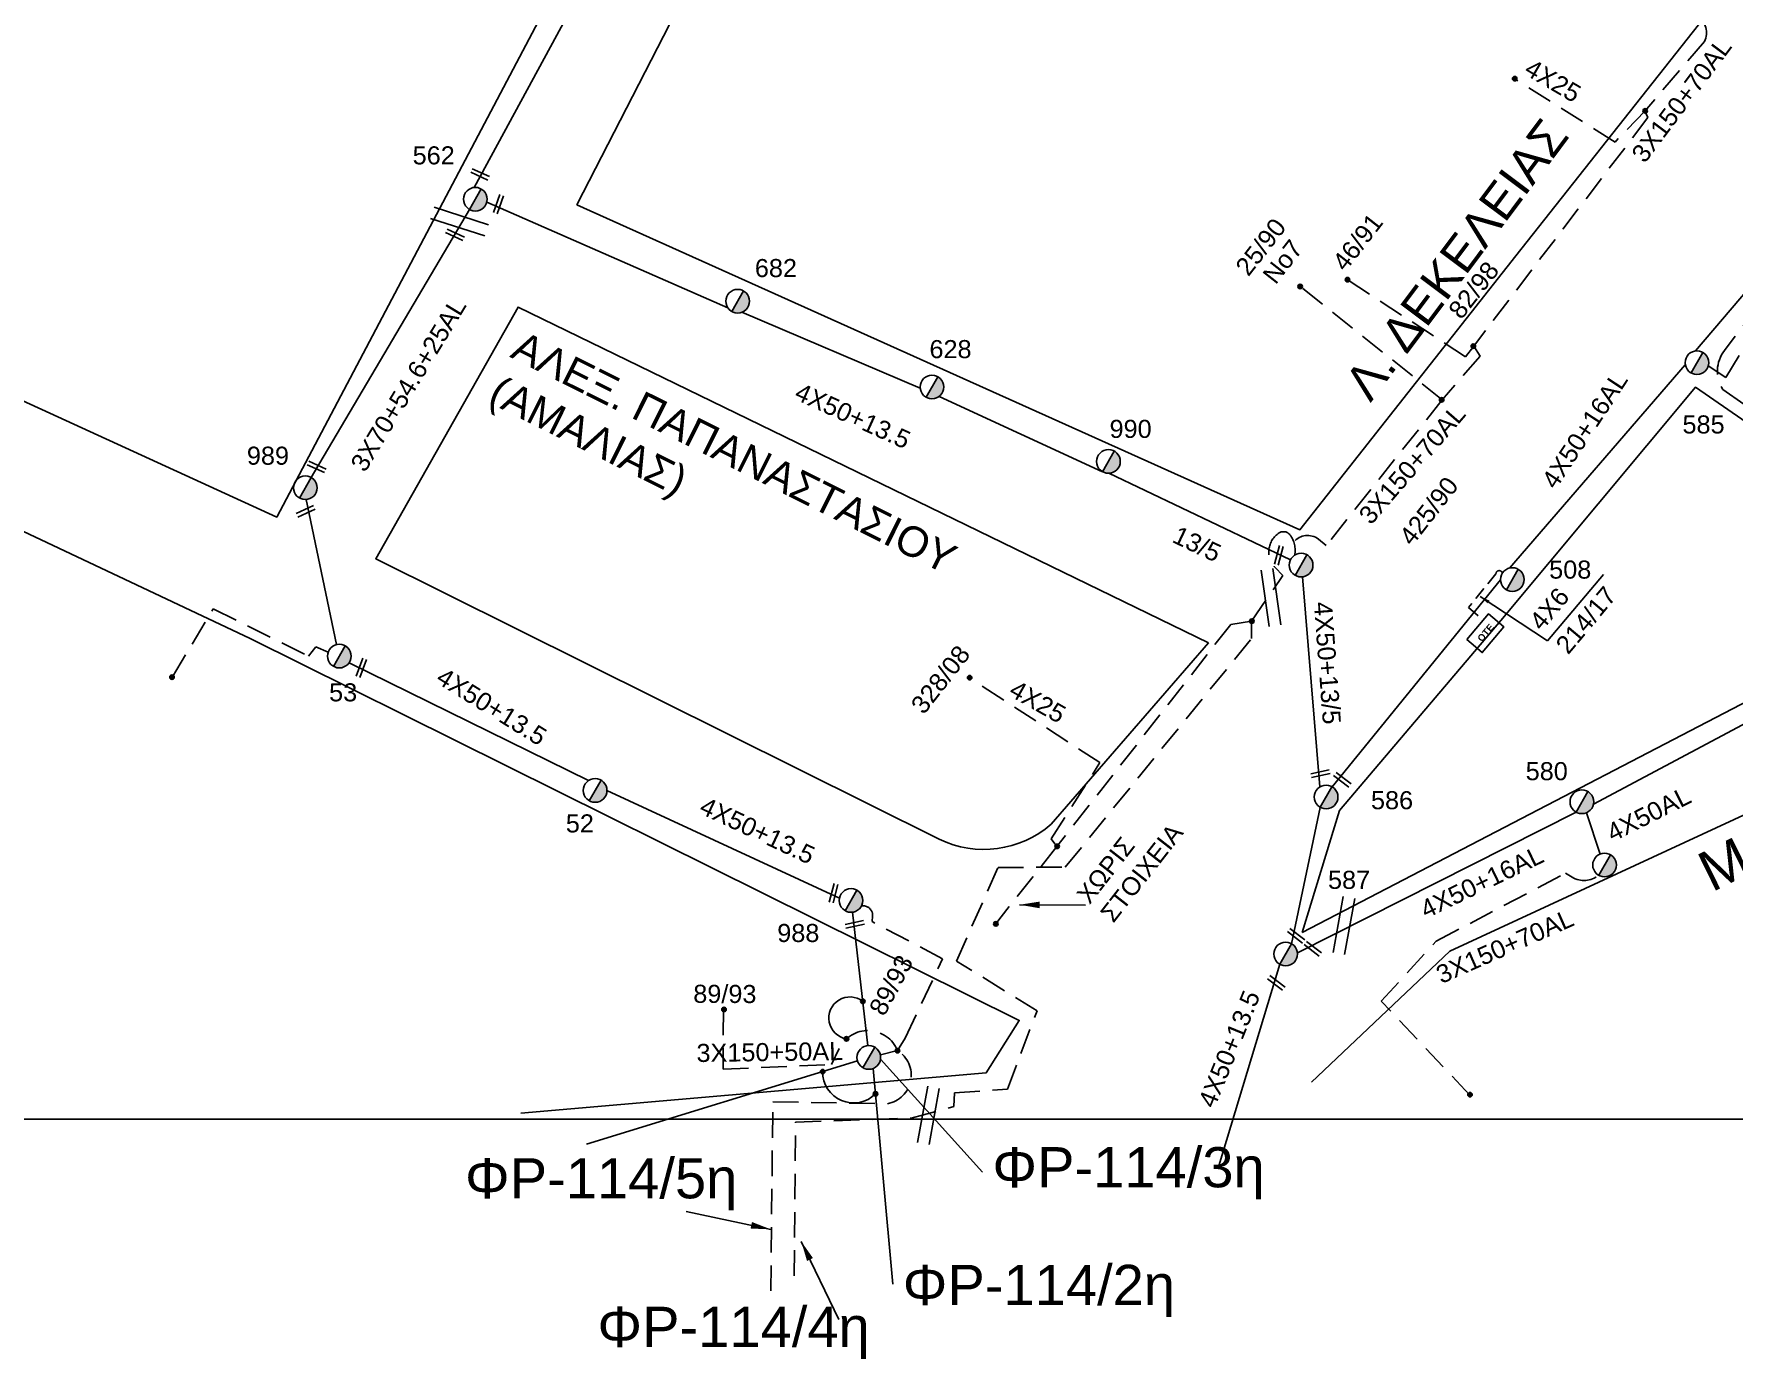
# Model space of a CAD drawing. Header units: millimetres. Extents: x 1905 to 5666, y 713 to 3158.
# Drawn here: x 2661.7 to 2831.1, y 712.8 to 844.7 of the extents above; entities that cross this region are included whole.
import ezdxf
from ezdxf.enums import TextEntityAlignment as Align

# ---------------------------------------------------------------- set-up
doc = ezdxf.new("R2010")
doc.units = ezdxf.units.MM
doc.linetypes.add('DASHED', pattern=[19.05, 12.7, -6.35])
for name, color, linetype in [('Pillar OTE', 7, 'Continuous'), ('Γέφυρες Εναερίου Δικτύου', 7, 'Continuous'), ('Γυμνά εναέρια ΧΤ (3Φ)   4x50AL', 7, 'Continuous'), ('Γυμνά εναέρια ΧΤ και ΦΟΠ (3Φ)   4x50+16AL', 7, 'Continuous'), ('Εναέρια παροχή ΧΤ 4x25', 7, 'SYN_LINE'), ('Επιγραφές - Σχήματα', 7, 'Continuous'), ('Καλώδια ΧΤ   3x150+50AL', 7, 'DASHED'), ('Καλώδια ΧΤ   3x150+70AL', 7, 'DASHED'), ('Καλώδια ΧΤ   3X70+50+13.5', 7, 'Continuous'), ('Καλώδια ΧΤ   4x50+13.5', 7, 'Continuous'), ('Μηχανική τομή', 7, 'Continuous'), ('Στύλος ΦΜ', 7, 'Continuous'), ('Στύλος ΦΜ @ 1', 7, 'Continuous'), ('Συνδέσεις', 7, 'Continuous'), ('Συνεστραμμένα ΧΤ   3x70+54.6+25AL', 7, 'SYN_LINE'), ('Τομή', 7, 'Continuous'), ('Υπόβαθρο ΔΕΗ', 7, 'Continuous'), ('Υπόγεια καλώδια Παροχών ΧΤ   4x50AL', 7, 'DASHED'), ('Υπόγεια καλώδια Παροχών ΧΤ   4x6', 7, 'DASHED')]:
    doc.layers.add(name, color=color, linetype=linetype)
doc.styles.get("Standard").update_dxf_attribs({"font": 'arial.ttf'})
doc.linetypes.add('SYN_LINE', pattern='A,0.5,-0.0001,["/\\/\\/\\/",Standard,S=0.1,R=0,X=0,Y=-0.05],-0.25', length=0.7501)
doc.dimstyles.new('ISO-25', dxfattribs={"dimtxt": 2.5, "dimasz": 2.5, "dimexe": 1.25, "dimexo": 0.625, "dimtad": 1, "dimtxsty": 'Standard', "dimcen": 2.5, "dimadec": 0, "dimazin": 0, "dimtfac": 1, "dimtmove": 0, "dimatfit": 3, "dimfxl": 1, "dimarcsym": 0})

# ---------------------------------------------------------------- blocks, each defined once
blk = doc.blocks.new('ΥΠΑΡΧΩΝ ΤΣΙΜΕΝΤΕΝΙΟΣ ΣΤΥΛΟΣ')
at = {"layer": 'Στύλος ΦΜ'}
blk.add_hatch(color=7, dxfattribs=at).paths.add_polyline_path([(-1.29, -2.28, 0.574793), (2.62, 0, 0.268822), (1.3, 2.27)])
at = {"layer": 'Στύλος ΦΜ', "color": 7}
blk.add_line((-1.29, -2.28), (1.3, 2.27), dxfattribs=at)
blk.add_circle((0, 0), 2.62, dxfattribs=at)
at = {"layer": 'Στύλος ΦΜ', "flags": 4}
for tag, p in [('ΑΡΙΘΜΟΣ', (-4.68, 8.05)), ('ΤΥΠΟΣ', (-4.91, 3.03))]:
    blk.add_attdef(tag, p, '', height=4, dxfattribs=at)
blk = doc.blocks.new('ΤΟΜΗ')
at = {"layer": 'Τομή', "ltscale": 40}
for p, q in [((-5.68, 0), (5.68, 0)), ((5.68, -2.33), (-5.68, -2.33))]:
    blk.add_line(p, q, dxfattribs=at)
blk = doc.blocks.new('_ΣΥΝΔΕΣΗ')
at = {"layer": 'Συνδέσεις', "linetype": 'SYN_LINE', "ltscale": 40}
blk.add_hatch(color=256, dxfattribs=at).paths.add_polyline_path([(0.5, -0.01, 1), (-0.5, -0.01, 1)])
at = {"layer": 'Συνδέσεις'}
blk.add_circle((0, -0.01), 0.5, dxfattribs=at)
blk = doc.blocks.new('ΜΗΧΑΝΙΚΗ ΤΟΜΗ')
at = {"layer": 'Μηχανική τομή', "ltscale": 40}
for p, q in [((-1.89, 0.78), (1.89, 0.78)), ((1.89, 0), (-1.89, 0))]:
    blk.add_line(p, q, dxfattribs=at)
blk = doc.blocks.new('PILLAR ΟΤΕ')
at = {"layer": 'Pillar OTE', "ltscale": 40}
blk.add_lwpolyline([(-3.31, 2.02), (3.39, 2.02), (3.39, -1.99), (-3.31, -1.99)], close=True, dxfattribs=at)
at = {"layer": 'Pillar OTE', "insert": (-1.81, 0.71), "char_height": 1.3575, "width": 109.961, "attachment_point": 1}
blk.add_mtext('{\\fArial|b1|i0|c161|p34;OTE}', dxfattribs=at)

msp = doc.modelspace()

# ---------------------------------------------------------------- linework, layer by layer
at = {"layer": 'Γέφυρες Εναερίου Δικτύου', "color": 30, "linetype": 'DASHED', "ltscale": 0.2}
msp.add_lwpolyline([(2848.02, 840.65), (2845.2, 836.91), (2843.64, 835.87, 0.315581), (2842.22, 832.22, -0.013491), (2842.74, 829.8), (2830.11, 813.21, 0.317123), (2829.97, 809.33), (2851.56, 793.9, -0.523104), (2851.47, 786.79), (2845.97, 784.13), (2844.45, 784.23, 0.330454), (2842.8, 783.16, 7.415789)], format="xyb", dxfattribs=at)
for points in [[(2802.01, 808.31), (2787.82, 819.62)], [(2805.16, 813.66), (2804.34, 812.59), (2792.51, 820.28)]]:
    msp.add_lwpolyline(points, dxfattribs=at)
at = {"layer": 'Γέφυρες Εναερίου Δικτύου', "color": 2, "linetype": 'DASHED', "ltscale": 0.2}
msp.add_lwpolyline([(2828.51, 811.69), (2830.26, 810.53), (2833.2, 815.37), (2849.52, 803.47), (2841.77, 793.83)], dxfattribs=at)
at = {"layer": 'Γέφυρες Εναερίου Δικτύου', "color": 62, "linetype": 'DASHED', "ltscale": 0.2}
msp.add_lwpolyline([(2675.53, 780.72), (2679.58, 787.48), (2689.09, 782.78), (2689.82, 783.71), (2691.04, 783.19)], dxfattribs=at)
at = {"layer": 'Γέφυρες Εναερίου Δικτύου', "ltscale": 0.2}
msp.add_arc((2743.01, 746.75), 2.1, 52.3972, 260.5314, dxfattribs=at)
at = {"layer": 'Γέφυρες Εναερίου Δικτύου', "color": 7, "ltscale": 0.2}
msp.add_arc((2743.37, 741.39), 3.09, 179.5799, 314.8907, dxfattribs=at)
at = {"layer": 'Γυμνά εναέρια ΧΤ (3Φ)   4x50AL', "color": 30, "ltscale": 0.2}
msp.add_lwpolyline([(2816.38, 767.19), (2817.74, 763.08)], dxfattribs=at)
at = {"layer": 'Γυμνά εναέρια ΧΤ και ΦΟΠ (3Φ)   4x50+16AL', "color": 2, "ltscale": 0.2}
for points in [[(2827.22, 813.17), (2843.16, 831.87)], [(2808.72, 791.55), (2826.22, 811.78)], [(2791.03, 769.78), (2807.82, 790.37)], [(2786.99, 754.15), (2789.86, 767.73)]]:
    msp.add_lwpolyline(points, dxfattribs=at)
at = {"layer": 'Γυμνά εναέρια ΧΤ και ΦΟΠ (3Φ)   4x50+16AL', "color": 30, "ltscale": 0.2}
for points in [[(2817.08, 768.06), (2841.63, 781.11)], [(2787.58, 753.23), (2815.34, 767.25)]]:
    msp.add_lwpolyline(points, dxfattribs=at)
at = {"layer": 'Εναέρια παροχή ΧΤ 4x25', "color": 30, "linetype": 'DASHED', "ltscale": 0.2}
for points in [[(2822.19, 837.05), (2819.22, 833.97), (2809.2, 840.27)], [(2763.62, 763.83), (2763.04, 764.59), (2767.91, 772.18), (2754.89, 780.64)]]:
    msp.add_lwpolyline(points, dxfattribs=at)
at = {"layer": 'Επιγραφές - Σχήματα'}
msp.add_lwpolyline([(1913.02, 1736.66), (2919.02, 1736.66), (2919.02, 736.68), (1913.02, 736.68)], close=True, dxfattribs=at)
at = {"layer": 'Καλώδια ΧΤ   3x150+50AL', "color": 62, "ltscale": 0.2}
msp.add_line((2747.75, 743.51), (2746.04, 743.1), dxfattribs=at)
at = {"layer": 'Καλώδια ΧΤ   3x150+50AL', "color": 30, "ltscale": 0.2}
msp.add_lwpolyline([(2737.46, 721.09), (2737.6, 736.38), (2749.11, 736.79), (2753.37, 737.95), (2753.42, 739.32), (2758.69, 739.67), (2761.65, 747.48), (2753.62, 752.42), (2757.76, 761.74), (2764.46, 761.77), (2783.01, 784.53), (2783.01, 786.26), (2786.14, 790.8), (2785.36, 791.61, -0.475416), (2785.77, 795.05, -0.387259), (2786.84, 794.86, -0.217502), (2787.31, 792.84, -2.040098)], format="xyb", dxfattribs=at)
msp.add_lwpolyline([(2783.01, 786.26), (2780.94, 785.93), (2763.62, 763.83), (2757.5, 756.11)], dxfattribs=at)
at = {"layer": 'Καλώδια ΧΤ   3x150+50AL', "color": 62, "ltscale": 0.2}
for points in [[(2730.42, 747.6), (2730.37, 741.67), (2741.16, 742.13), (2741.93, 743.71, -0.649332), (2747.75, 743.51), (2748.52, 744.76), (2752.24, 752.65), (2745.23, 756.35), (2745.27, 756.9, 0.492572), (2744.16, 757.91, 2.786345)], [(2735.13, 719.59), (2735.33, 738.41), (2746.74, 738.22, 0.688221), (2747.75, 743.51, -2.212017)]]:
    msp.add_lwpolyline(points, format="xyb", dxfattribs=at)
at = {"layer": 'Καλώδια ΧΤ   3x150+70AL', "color": 30, "ltscale": 0.2}
for points in [[(2822.19, 849.84), (2827.43, 846.48, -0.380767), (2828.13, 843.98), (2822.19, 837.05), (2822.49, 836.4), (2805.16, 813.66), (2805.77, 812.65), (2802.01, 808.31), (2790.46, 793.81), (2789.68, 794.43, 0.414005), (2787.23, 794.13, 3.665205)], [(2804.73, 739.12), (2795.93, 748.43), (2801.4, 754.41), (2814.28, 761.16), (2814.94, 760.77, 0.317676), (2817.6, 760.97, -4.789771)]]:
    msp.add_lwpolyline(points, format="xyb", dxfattribs=at)
at = {"layer": 'Καλώδια ΧΤ   3X70+50+13.5', "color": 2, "ltscale": 0.2}
msp.add_lwpolyline([(2789.83, 769.77), (2788.1, 790.69)], dxfattribs=at)
at = {"layer": 'Καλώδια ΧΤ   4x50+13.5', "color": 173, "ltscale": 0.2}
for points in [[(2706.85, 827.99), (2730.85, 817.46)], [(2732.25, 817.02), (2750.01, 809.47)], [(2751.89, 808.64), (2768.18, 801.14)], [(2768.81, 800.99), (2786.89, 792.37)]]:
    msp.add_lwpolyline(points, dxfattribs=at)
at = {"layer": 'Καλώδια ΧΤ   4x50+13.5', "color": 62, "ltscale": 0.2}
for points in [[(2693.13, 782.13), (2716.98, 770.4)], [(2718.81, 769.42), (2741.96, 758.7)], [(2743.25, 757.29), (2744.8, 744)]]:
    msp.add_lwpolyline(points, dxfattribs=at)
at = {"layer": 'Καλώδια ΧΤ   4x50+13.5', "color": 2, "ltscale": 0.2}
msp.add_lwpolyline([(2785.83, 752.1), (2779.77, 732.03)], dxfattribs=at)
at = {"layer": 'Καλώδια ΧΤ   4x50+13.5', "color": 1, "ltscale": 0.2}
msp.add_lwpolyline([(2745.33, 741.73), (2747.28, 720.27)], dxfattribs=at)
at = {"layer": 'Καλώδια ΧΤ   4x50+13.5', "color": 27, "ltscale": 0.2}
msp.add_lwpolyline([(2746.05, 742.65), (2756.21, 731.41)], dxfattribs=at)
at = {"layer": 'Συνεστραμμένα ΧΤ   3x70+54.6+25AL', "color": 1, "ltscale": 20}
msp.add_line((2743.76, 742.48), (2716.77, 734.21), dxfattribs=at)
at = {"layer": 'Συνεστραμμένα ΧΤ   3x70+54.6+25AL', "color": 173, "ltscale": 20}
msp.add_lwpolyline([(2705.58, 829.44), (2724.8, 864.89)], dxfattribs=at)
at = {"layer": 'Συνεστραμμένα ΧΤ   3x70+54.6+25AL', "color": 62, "ltscale": 20}
for points in [[(2689.35, 800.57), (2705.12, 827.25)], [(2691.86, 783.93), (2688.86, 798.37)]]:
    msp.add_lwpolyline(points, dxfattribs=at)
at = {"layer": 'Υπόβαθρο ΔΕΗ', "ltscale": 0.2}
for points in [[(2632.77, 820.93), (2685.91, 796.63), (2737.45, 894.28), (2673.88, 920.13)], [(2827.53, 845.65), (2809.35, 822.64), (2787.83, 795.36), (2715.82, 827.73), (2748.53, 891.42)]]:
    msp.add_lwpolyline(points, close=True, dxfattribs=at)
for points in [[(2778.71, 784.12), (2709.95, 817.53), (2695.77, 792.48), (2751.9, 764.56, 0.299474), (2763.05, 766.04)], [(2788.05, 755.27), (2847.72, 786.25, 0.110228), (2851.29, 788.33, 0.419288), (2850.74, 793.33), (2827.23, 809.55), (2807.84, 786.33), (2791.78, 767.4)]]:
    msp.add_lwpolyline(points, format="xyb", close=True, dxfattribs=at)
for points in [[(2710.22, 737.27), (2756.58, 741.31), (2759.87, 746.51), (2683.28, 784.54), (2623.1, 812.92), (2612.9, 804.91), (2628.25, 736.96)], [(2812.5, 784.32), (2818.07, 790.92)], [(2872.96, 741.03), (2872.96, 779.28), (2866.15, 782.74), (2802.78, 753.4), (2788.98, 740.36)]]:
    msp.add_lwpolyline(points, dxfattribs=at)
at = {"layer": 'Υπόγεια καλώδια Παροχών ΧΤ   4x6', "color": 2, "linetype": 'DASHED', "ltscale": 0.1}
msp.add_lwpolyline([(2808, 791.04, 0.893301), (2807.36, 790.98), (2804.61, 787.61), (2806.11, 786.38)], format="xyb", dxfattribs=at)

# ---------------------------------------------------------------- block references
at = {"layer": 'Pillar OTE', "xscale": 0.4999999999999999, "yscale": 0.4999999999999999, "zscale": 0.4999999999999999, "rotation": 49.62550300160122}
msp.add_blockref('PILLAR ΟΤΕ', (2806.3, 785.05), dxfattribs=at)
at = {"layer": 'Μηχανική τομή'}
for p, xscale, yscale, zscale, rotation in [((2706.09, 830.56), 0.5000000000003351, 0.5000000000003351, 0.5000000000003351, 335.3140004584228), ((2708.19, 827.71), 0.5000000000002867, 0.5000000000002867, 0.5000000000002867, 70.39440819325492), ((2703.59, 824.55), 0.500000000000335, 0.500000000000335, 0.500000000000335, 335.3140004584228), ((2689.8, 801.45), 0.5000000000003351, 0.5000000000003351, 0.5000000000003351, 335.3140004584228), ((2688.87, 797.03), 0.5000000000002851, 0.5000000000002851, 0.5000000000002851, 24.70804410601124), ((2785.92, 792.77), 0.5000000000008125, 0.5000000000008125, 0.5000000000008125, 75.29375993036169), ((2694.53, 781.55), 0.5000000000003084, 0.5000000000003084, 0.5000000000003084, 69.70334334616368), ((2789.91, 770.89), 0.5000000000007526, 0.5000000000007526, 0.5000000000007526, 11.86246632707249), ((2791.94, 770.32), 0.5000000000006792, 0.5000000000006792, 0.5000000000006792, 322.468232636331), ((2741.57, 759.12), 0.5000000000008125, 0.5000000000008125, 0.5000000000008125, 75.29375993036169), ((2743.53, 755.89), 0.5000000000007526, 0.5000000000007526, 0.5000000000007526, 11.86246632707249), ((2787.35, 754.79), 0.5000000000006792, 0.5000000000006792, 0.5000000000006792, 322.468232636331), ((2789, 753.5), 0.5000000000006792, 0.5000000000006792, 0.5000000000006792, 322.468232636331), ((2785.36, 750.09), 0.5000000000006792, 0.5000000000006792, 0.5000000000006792, 322.468232636331)]:
    msp.add_blockref('ΜΗΧΑΝΙΚΗ ΤΟΜΗ', p, dxfattribs=dict(at, xscale=xscale, yscale=yscale, zscale=zscale, rotation=rotation))
at = {"layer": 'Στύλος ΦΜ @ 1', "ltscale": 40}
ref = msp.add_blockref('ΥΠΑΡΧΩΝ ΤΣΙΜΕΝΤΕΝΙΟΣ ΣΤΥΛΟΣ', (2705.7, 828.27), dxfattribs=dict(at, xscale=0.4499999999998181, yscale=0.4499999999998181, zscale=0.4499999999998181))
ref.add_attrib('ΤΥΠΟΣ', '562', (2699.45, 831.74), dxfattribs={"layer": 'Στύλος ΦΜ', "height": 1.8, "flags": 4})
ref = msp.add_blockref('ΥΠΑΡΧΩΝ ΤΣΙΜΕΝΤΕΝΙΟΣ ΣΤΥΛΟΣ', (2731.83, 818.12), dxfattribs=dict(at, xscale=0.4499999999998181, yscale=0.4499999999998181, zscale=0.4499999999998181))
ref.add_attrib('ΤΥΠΟΣ', '682', (2733.54, 820.52), dxfattribs={"layer": 'Στύλος ΦΜ', "height": 1.8, "flags": 4})
ref = msp.add_blockref('ΥΠΑΡΧΩΝ ΤΣΙΜΕΝΤΕΝΙΟΣ ΣΤΥΛΟΣ', (2751.18, 809.58), dxfattribs=dict(at, xscale=0.4499999999998181, yscale=0.4499999999998181, zscale=0.4499999999998181))
ref.add_attrib('ΤΥΠΟΣ', '628', (2750.93, 812.45), dxfattribs={"layer": 'Στύλος ΦΜ', "height": 1.8, "flags": 4})
ref = msp.add_blockref('ΥΠΑΡΧΩΝ ΤΣΙΜΕΝΤΕΝΙΟΣ ΣΤΥΛΟΣ', (2827.38, 812), dxfattribs=dict(at, xscale=0.4499999999998181, yscale=0.4499999999998181, zscale=0.4499999999998181))
ref.add_attrib('ΑΡΙΘΜΟΣ', '585', (2825.94, 804.95), dxfattribs={"layer": 'Στύλος ΦΜ', "height": 1.8, "flags": 4})
ref = msp.add_blockref('ΥΠΑΡΧΩΝ ΤΣΙΜΕΝΤΕΝΙΟΣ ΣΤΥΛΟΣ', (2768.76, 802.17), dxfattribs=dict(at, xscale=0.4499999999998181, yscale=0.4499999999998181, zscale=0.4499999999998181))
ref.add_attrib('ΤΥΠΟΣ', '990', (2768.87, 804.51), dxfattribs={"layer": 'Στύλος ΦΜ', "height": 1.8, "flags": 4})
ref = msp.add_blockref('ΥΠΑΡΧΩΝ ΤΣΙΜΕΝΤΕΝΙΟΣ ΣΤΥΛΟΣ', (2688.76, 799.55), dxfattribs=dict(at, xscale=0.4499999999998181, yscale=0.4499999999998181, zscale=0.4499999999998181))
ref.add_attrib('ΤΥΠΟΣ', '989', (2682.94, 801.84), dxfattribs={"layer": 'Στύλος ΦΜ', "height": 1.8, "flags": 4})
at = {"layer": 'Στύλος ΦΜ @ 1', "ltscale": 40, "xscale": 0.4499999999998181, "yscale": 0.4499999999998181, "zscale": 0.4499999999998181}
for p in [(2787.95, 791.85), (2818.18, 761.99), (2744.89, 742.83)]:
    msp.add_blockref('ΥΠΑΡΧΩΝ ΤΣΙΜΕΝΤΕΝΙΟΣ ΣΤΥΛΟΣ', p, dxfattribs=at)
at = {"layer": 'Στύλος ΦΜ @ 1', "ltscale": 40}
ref = msp.add_blockref('ΥΠΑΡΧΩΝ ΤΣΙΜΕΝΤΕΝΙΟΣ ΣΤΥΛΟΣ', (2808.99, 790.41), dxfattribs=dict(at, xscale=0.4499999999998181, yscale=0.4499999999998181, zscale=0.4499999999998181))
ref.add_attrib('ΤΥΠΟΣ', '508', (2812.66, 790.5), dxfattribs={"layer": 'Στύλος ΦΜ', "height": 1.8, "flags": 4})
ref = msp.add_blockref('ΥΠΑΡΧΩΝ ΤΣΙΜΕΝΤΕΝΙΟΣ ΣΤΥΛΟΣ', (2692.15, 782.79), dxfattribs=dict(at, xscale=0.4499999999998181, yscale=0.4499999999998181, zscale=0.4499999999998181))
ref.add_attrib('ΤΥΠΟΣ', '53', (2691.13, 778.28), dxfattribs={"layer": 'Στύλος ΦΜ', "height": 1.8, "flags": 4})
ref = msp.add_blockref('ΥΠΑΡΧΩΝ ΤΣΙΜΕΝΤΕΝΙΟΣ ΣΤΥΛΟΣ', (2815.92, 768.28), dxfattribs=dict(at, xscale=0.4499999999998181, yscale=0.4499999999998181, zscale=0.4499999999998181))
ref.add_attrib('ΤΥΠΟΣ', '580', (2810.32, 770.43), dxfattribs={"layer": 'Στύλος ΦΜ', "height": 1.8, "flags": 4})
ref = msp.add_blockref('ΥΠΑΡΧΩΝ ΤΣΙΜΕΝΤΕΝΙΟΣ ΣΤΥΛΟΣ', (2717.63, 769.41), dxfattribs=dict(at, xscale=0.4499999999998181, yscale=0.4499999999998181, zscale=0.4499999999998181))
ref.add_attrib('ΤΥΠΟΣ', '52', (2714.71, 765.23), dxfattribs={"layer": 'Στύλος ΦΜ', "height": 1.8, "flags": 4})
ref = msp.add_blockref('ΥΠΑΡΧΩΝ ΤΣΙΜΕΝΤΕΝΙΟΣ ΣΤΥΛΟΣ', (2790.44, 768.76), dxfattribs=dict(at, xscale=0.4499999999998181, yscale=0.4499999999998181, zscale=0.4499999999998181))
ref.add_attrib('ΤΥΠΟΣ', '586', (2794.91, 767.54), dxfattribs={"layer": 'Στύλος ΦΜ', "height": 1.8, "flags": 4})
ref = msp.add_blockref('ΥΠΑΡΧΩΝ ΤΣΙΜΕΝΤΕΝΙΟΣ ΣΤΥΛΟΣ', (2786.41, 753.13), dxfattribs=dict(at, xscale=0.4499999999998181, yscale=0.4499999999998181, zscale=0.4499999999998181))
ref.add_attrib('ΑΡΙΘΜΟΣ', '587', (2790.63, 759.61), dxfattribs={"layer": 'Στύλος ΦΜ', "height": 1.8, "flags": 4})
ref = msp.add_blockref('ΥΠΑΡΧΩΝ ΤΣΙΜΕΝΤΕΝΙΟΣ ΣΤΥΛΟΣ', (2743.12, 758.46), dxfattribs=dict(at, xscale=0.4499999999998181, yscale=0.4499999999998181, zscale=0.4499999999998181))
ref.add_attrib('ΤΥΠΟΣ', '988', (2735.77, 754.32), dxfattribs={"layer": 'Στύλος ΦΜ', "height": 1.8, "flags": 4})
at = {"layer": 'Συνδέσεις', "xscale": 0.4499999999998181, "yscale": 0.4499999999998181, "zscale": 0.4499999999998181}
for p in [(2809.23, 840.28), (2822.23, 837.07), (2787.86, 819.59), (2792.57, 820.27), (2805.1, 813.65), (2801.95, 808.31), (2783.04, 786.27), (2675.48, 780.69), (2754.93, 780.65), (2763.66, 763.85), (2757.54, 756.13), (2744.29, 748.42), (2730.46, 747.61), (2742.66, 744.69), (2747.75, 743.51), (2740.29, 741.42), (2745.56, 739.21), (2804.77, 739.13)]:
    msp.add_blockref('_ΣΥΝΔΕΣΗ', p, dxfattribs=at)
at = {"layer": 'Τομή'}
for p, xscale, yscale, zscale, rotation in [((2704.3, 826.6), 0.5000000000000152, 0.5000000000000152, 0.5000000000000152, 342.1555972950341), ((2785.53, 788.7), 0.4999999999998413, 0.4999999999998413, 0.4999999999998413, 277.9967660691702), ((2791.64, 756.07), 0.4999999999999243, 0.4999999999999243, 0.4999999999999243, 79.73936307163606), ((2750.26, 737.16), 0.4999999999999243, 0.4999999999999243, 0.4999999999999243, 79.73936307163606)]:
    msp.add_blockref('ΤΟΜΗ', p, dxfattribs=dict(at, xscale=xscale, yscale=yscale, zscale=zscale, rotation=rotation))

# ---------------------------------------------------------------- texts
at = {"layer": 'Γυμνά εναέρια ΧΤ (3Φ)   4x50AL', "ltscale": 0.2, "insert": (2818.17, 765.86), "char_height": 1.8, "width": 6.948, "attachment_point": 1, "rotation": 26.7178}
msp.add_mtext('4Χ50AL', dxfattribs=at)
at = {"layer": 'Γυμνά εναέρια ΧΤ και ΦΟΠ (3Φ)   4x50+16AL', "ltscale": 0.2}
for rotation, p in [(56.522, (2816.19, 805.3)), (25.7483, (2805.95, 760.3))]:
    msp.add_text('4X50+16AL', height=1.8, rotation=rotation, dxfattribs=at).set_placement(p, align=Align.MIDDLE)
at = {"layer": 'Εναέρια παροχή ΧΤ 4x25', "ltscale": 20}
msp.add_text('4X25', height=1.8, rotation=329.5977, dxfattribs=at).set_placement((2813.04, 840.08), align=Align.MIDDLE)
at = {"layer": 'Επιγραφές - Σχήματα', "ltscale": 0.2, "attachment_point": 1}
for s, insert, char_height, width, rotation in [('Λ. ΔΕΚΕΛΕΙΑΣ', (2792.06, 810.06), 3.5, 39.5466, 53.1821), ('46/91', (2790.93, 822.09), 1.8, 6.948, 51.9921), ('25/90', (2781.28, 821.61), 1.8, 6.948, 51.9921), ('Νο7', (2783.99, 820.8), 1.8, 6.948, 51.9921), ('82/98', (2802.49, 817.31), 1.8, 6.948, 51.9921), ('ΑΛΕΞ. ΠΑΠΑΝΑΣΤΑΣΙΟΥ\\P(ΑΜΑΛΙΑΣ)', (2710.39, 815.28), 3, 82.7026, 333.4763), ('425/90', (2797.58, 794.77), 1.8, 6.948, 51.9921), ('13/5', (2775.76, 795.81), 1.8, 6.948, 334.6466), ('328/08', (2748.95, 777.99), 1.8, 6.948, 51.9921), ('4Χ25', (2759.61, 780.49), 1.8, 6.948, 330.3967), ('ΜΑΡΑΘΩΝΟΣ', (2827.09, 762.84), 4, 82.7026, 26.2054), ('ΧΩΡΙΣ ΣΤΟΙΧΕΙΑ', (2765.46, 759.09), 1.8, 6.948, 51.9921), ('89/93', (2744.83, 747.68), 1.8, 6.948, 61.9154), ('89/93', (2727.41, 750.07), 1.8, 6.948, 359.7432)]:
    msp.add_mtext(s, dxfattribs=dict(at, insert=insert, char_height=char_height, width=width, rotation=rotation))
at = {"layer": 'Επιγραφές - Σχήματα', "ltscale": 0.2, "char_height": 4, "width": 39.5466, "attachment_point": 1}
for s, insert in [('ΦΡ-114/3η', (2757.19, 733.9)), ('ΦΡ-114/5η', (2704.66, 732.8)), ('ΦΡ-114/2η', (2748.26, 722.18)), ('ΦΡ-114/4η', (2717.85, 718.01))]:
    msp.add_mtext(s, dxfattribs=dict(at, insert=insert))
at = {"layer": 'Καλώδια ΧΤ   3x150+50AL', "ltscale": 0.2}
msp.add_text('3X150+50AL', height=1.8, rotation=0.7632, dxfattribs=at).set_placement((2735.03, 743.37), align=Align.MIDDLE)
at = {"layer": 'Καλώδια ΧΤ   3x150+70AL', "ltscale": 0.2}
for rotation, p in [(53.1043, (2825.84, 838.15)), (49.133, (2799.01, 801.88)), (23.8269, (2808.24, 753.9))]:
    msp.add_text('3X150+70AL', height=1.8, rotation=rotation, dxfattribs=at).set_placement(p, align=Align.MIDDLE)
at = {"layer": 'Καλώδια ΧΤ   3X70+50+13.5', "ltscale": 0.2, "insert": (2791.01, 788.27), "char_height": 1.8, "width": 6.948, "attachment_point": 1, "rotation": 274.3122}
msp.add_mtext('4Χ50+13/5', dxfattribs=at)
at = {"layer": 'Καλώδια ΧΤ   4x50+13.5', "ltscale": 0.2}
for rotation, p in [(335.5129, (2743.3, 806.71)), (328.2646, (2707.33, 777.77)), (334.7931, (2733.8, 765.42)), (67.9008, (2780.78, 743.68))]:
    msp.add_text('4X50+13.5', height=1.8, rotation=rotation, dxfattribs=at).set_placement(p, align=Align.MIDDLE)
at = {"layer": 'Συνεστραμμένα ΧΤ   3x70+54.6+25AL', "ltscale": 20}
msp.add_text('3X70+54.6+25AL', height=1.8, rotation=58.6831, dxfattribs=at).set_placement((2699.02, 809.82), align=Align.MIDDLE)
at = {"layer": 'Υπόγεια καλώδια Παροχών ΧΤ   4x50AL', "color": 7, "char_height": 1.8, "attachment_point": 1, "rotation": 50}
for s, insert in [('4X6', (2810.54, 786.36)), ('214/17', (2813.17, 784.01))]:
    msp.add_mtext_dynamic_manual_height_columns(s, width=1.8, gutter_width=12.5, heights=[0.0453], dxfattribs=dict(at, insert=insert))

# ---------------------------------------------------------------- leaders
at = {"layer": 'Επιγραφές - Σχήματα', "ltscale": 40}
for points, override in [([(2805.8, 788.72), (2812.5, 784.32)], {"dimasz": 1, "dimtad": 0}), ([(2759.9, 758.03), (2766.47, 757.98)], {"dimasz": 2, "dimtad": 0}), ([(2735.14, 725.71), (2726.69, 727.49)], {"dimasz": 2, "dimtad": 0}), ([(2738.16, 724.51), (2741.92, 716.74)], {"dimasz": 2, "dimtad": 0})]:
    msp.add_leader(points, dimstyle='ISO-25', override=override, dxfattribs=at)

doc.saveas('drawing.dxf')
